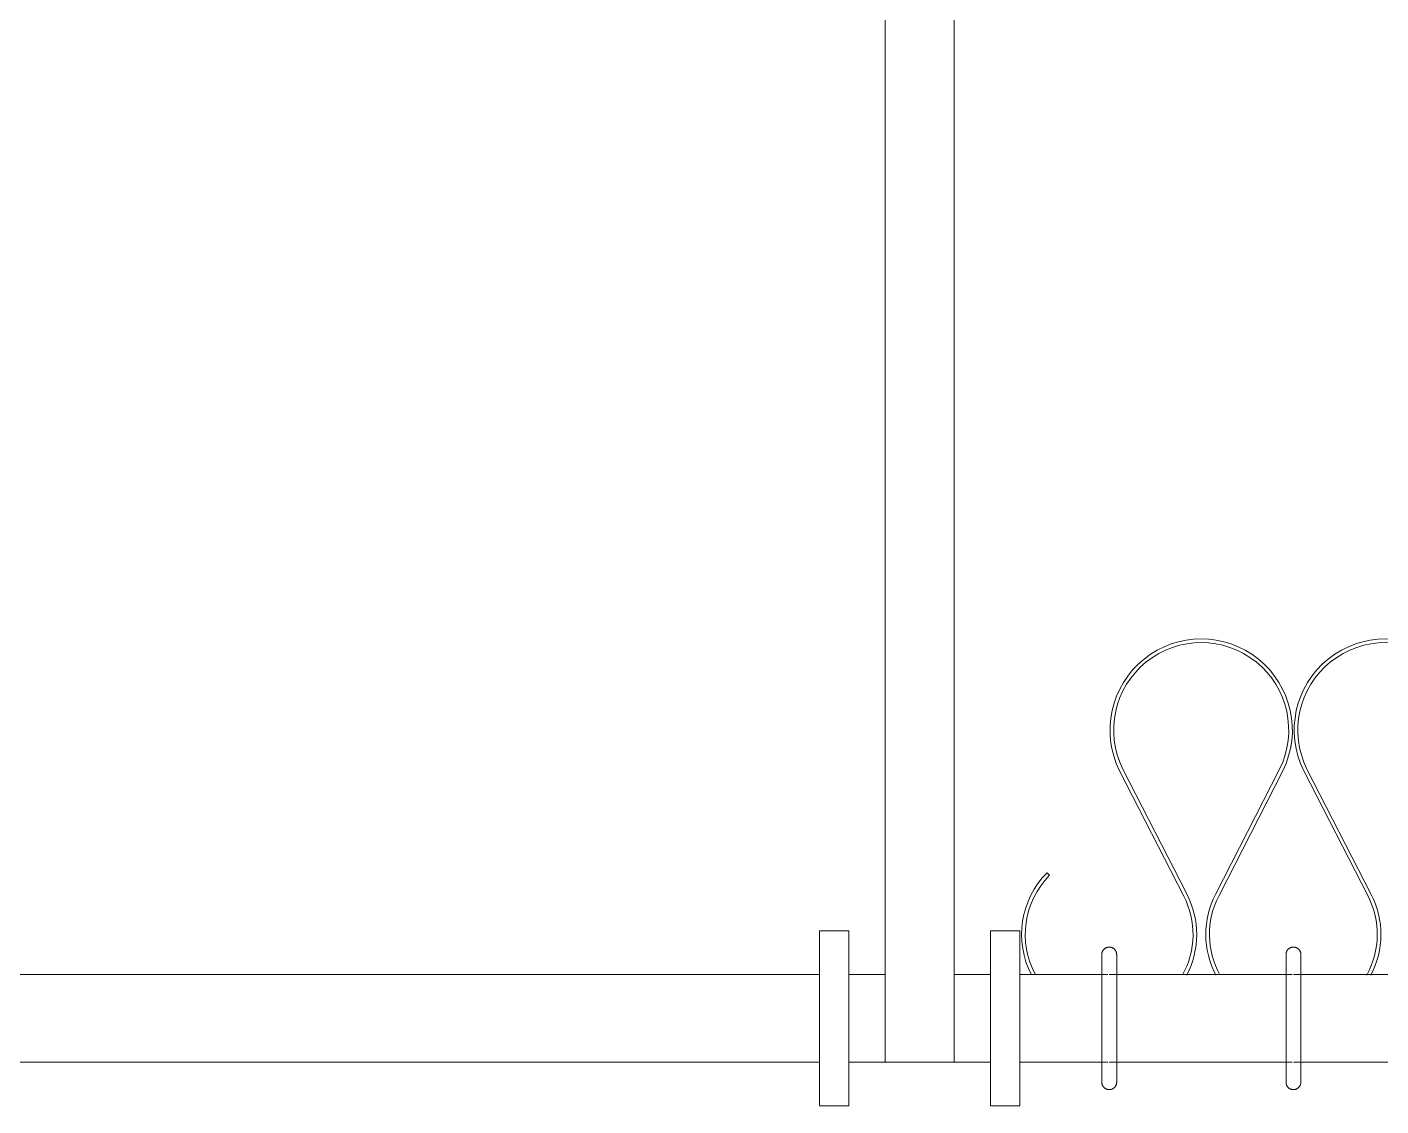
# Model space of a CAD drawing. Header units: millimetres. Extents: x -76261 to 649593, y -304265 to 60256.
# Drawn here: x 17647 to 18236, y -3559 to -3090 of the extents above; entities that cross this region are included whole.
import ezdxf

# ---------------------------------------------------------------- set-up
doc = ezdxf.new("R2010")
doc.units = ezdxf.units.MM
doc.header["$LTSCALE"] = 2000
doc.header["$MEASUREMENT"] = 0
doc.layers.get('0').update_dxf_attribs({"linetype": 'CONTINUOUS'})
doc.layers.add('Q-SPCQ', color=8, linetype='CONTINUOUS', lineweight=15)

# ---------------------------------------------------------------- blocks, each defined once
blk = doc.blocks.new('Privacy-Screen - VACH TAM-10895393-1st  FLOOR PLAN')
at = {"layer": 'Q-SPCQ'}
for p, q in [((343.24, -692.39), (343.24, -1879.69)), ((373.24, -1879.69), (373.24, -692.39)), ((343.24, -1879.69), (373.24, -1879.69))]:
    blk.add_line(p, q, dxfattribs=at)
blk = doc.blocks.new('Shower_Curtain_and_Rod_12632 - Shower Rod and Curtain Family-10672030-1st  FLOOR PLAN')
at = {"layer": 'Q-SPCQ'}
for p, q in [((914.12, 38.1), (901.42, 38.1)), ((901.42, -38.1), (901.42, 38.1)), ((914.12, 38.1), (914.12, -38.1)), ((901.42, 19.05), (227.81, 19.05)), ((930, 19.05), (914.12, 19.05)), ((391.94, -19.05), (901.42, -19.05)), ((914.12, -19.05), (930, -19.05)), ((901.42, -38.1), (914.12, -38.1))]:
    blk.add_line(p, q, dxfattribs=at)
blk = doc.blocks.new('Shower_Curtain_and_Rod_12632 - Shower Rod and Curtain Family-10951738-1st  FLOOR PLAN')
at = {"layer": 'Q-SPCQ'}
for p, q in [((71.95, 107.76), (99.93, 53.17)), ((101.34, 53.89), (73.37, 108.47)), ((141.62, 108.47), (113.69, 53.89)), ((115.11, 53.17), (143.04, 107.76)), ((152.12, 107.76), (180.09, 53.17)), ((181.51, 53.89), (153.53, 108.47)), ((41.53, 62.25), (40.41, 63.37)), ((28.57, 38.1), (15.87, 38.1)), ((15.87, -38.1), (15.87, 38.1)), ((28.57, 38.1), (28.57, -38.1)), ((64.23, 27.06), (64.23, 18.27)), ((70.71, 22.02), (70.71, 27.06)), ((144.4, 27.06), (144.4, 18.1)), ((150.87, 22.02), (150.87, 27.06)), ((15.87, 19.05), (0, 19.05)), ((66.85, 19.05), (28.57, 19.05)), ((147.02, 19.05), (67.47, 19.05)), ((227.19, 19.05), (147.64, 19.05)), ((0, -19.05), (15.87, -19.05)), ((28.57, -19.05), (66.85, -19.05)), ((64.23, -22.02), (64.23, -27.06)), ((67.47, -19.05), (147.02, -19.05)), ((70.71, -20.69), (70.71, -18.4)), ((70.71, -27.06), (70.71, -22.02)), ((144.4, -22.02), (144.4, -27.06)), ((147.64, -19.05), (227.19, -19.05)), ((150.87, -20.69), (150.87, -18.4)), ((150.87, -27.06), (150.87, -22.02)), ((15.87, -38.1), (28.57, -38.1))]:
    blk.add_line(p, q, dxfattribs=at)
at = {"layer": 'Q-SPCQ', "flags": 128}
for points in [[(64.23, 27.78), (64.23, 27.91), (64.24, 28.04), (64.26, 28.17), (64.27, 28.3), (64.3, 28.43), (64.32, 28.55), (64.36, 28.68), (64.4, 28.8), (64.44, 28.92), (64.49, 29.04), (64.54, 29.16), (64.6, 29.28), (64.66, 29.39), (64.73, 29.5), (64.8, 29.61), (64.87, 29.72), (64.95, 29.82), (65.04, 29.92), (65.12, 30.01), (65.21, 30.11), (65.31, 30.19), (65.41, 30.28), (65.51, 30.36), (65.61, 30.44), (65.72, 30.51), (65.83, 30.58), (65.94, 30.64), (66.06, 30.7), (66.18, 30.75), (66.3, 30.8), (66.42, 30.85), (66.54, 30.89), (66.67, 30.92), (66.79, 30.95), (66.92, 30.97), (67.05, 30.99), (67.18, 31.01), (67.3, 31.02), (67.43, 31.02), (67.47, 31.02)], [(67.47, 31.02), (67.6, 31.02), (67.73, 31.01), (67.86, 31), (67.98, 30.98), (68.11, 30.96), (68.24, 30.93), (68.36, 30.9), (68.49, 30.86), (68.61, 30.81), (68.73, 30.77), (68.85, 30.71), (68.96, 30.66), (69.08, 30.59), (69.19, 30.53), (69.3, 30.46), (69.4, 30.38), (69.5, 30.3), (69.6, 30.22), (69.7, 30.13), (69.79, 30.04), (69.88, 29.94), (69.96, 29.85), (70.04, 29.75), (70.12, 29.64), (70.19, 29.53), (70.26, 29.42), (70.32, 29.31), (70.38, 29.19), (70.44, 29.08), (70.49, 28.96), (70.53, 28.84), (70.57, 28.71), (70.6, 28.59), (70.63, 28.46), (70.66, 28.33), (70.68, 28.21), (70.69, 28.08), (70.7, 27.95), (70.71, 27.82), (70.71, 27.78)], [(144.4, 27.78), (144.4, 27.91), (144.41, 28.04), (144.42, 28.17), (144.44, 28.3), (144.47, 28.43), (144.49, 28.55), (144.53, 28.68), (144.57, 28.8), (144.61, 28.92), (144.66, 29.04), (144.71, 29.16), (144.77, 29.28), (144.83, 29.39), (144.9, 29.5), (144.97, 29.61), (145.04, 29.72), (145.12, 29.82), (145.2, 29.92), (145.29, 30.01), (145.38, 30.11), (145.48, 30.19), (145.58, 30.28), (145.68, 30.36), (145.78, 30.44), (145.89, 30.51), (146, 30.58), (146.11, 30.64), (146.23, 30.7), (146.34, 30.75), (146.46, 30.8), (146.59, 30.85), (146.71, 30.89), (146.83, 30.92), (146.96, 30.95), (147.09, 30.97), (147.22, 30.99), (147.34, 31.01), (147.47, 31.02), (147.6, 31.02), (147.64, 31.02)], [(147.64, 31.02), (147.77, 31.02), (147.9, 31.01), (148.02, 31), (148.15, 30.98), (148.28, 30.96), (148.41, 30.93), (148.53, 30.9), (148.66, 30.86), (148.78, 30.81), (148.9, 30.77), (149.02, 30.71), (149.13, 30.66), (149.25, 30.59), (149.36, 30.53), (149.47, 30.46), (149.57, 30.38), (149.67, 30.3), (149.77, 30.22), (149.87, 30.13), (149.96, 30.04), (150.05, 29.94), (150.13, 29.85), (150.21, 29.75), (150.29, 29.64), (150.36, 29.53), (150.43, 29.42), (150.49, 29.31), (150.55, 29.19), (150.6, 29.08), (150.65, 28.96), (150.7, 28.84), (150.74, 28.71), (150.77, 28.59), (150.8, 28.46), (150.83, 28.33), (150.85, 28.21), (150.86, 28.08), (150.87, 27.95), (150.87, 27.82), (150.87, 27.78)], [(64.23, 27.06), (64.23, 27.29), (64.23, 27.48), (64.23, 27.62), (64.23, 27.72), (64.23, 27.77), (64.23, 27.78)], [(64.23, 27.78), (64.23, 27.76), (64.23, 27.7), (64.23, 27.58), (64.23, 27.43), (64.23, 27.23), (64.23, 26.99), (64.23, 26.7), (64.23, 26.37), (64.23, 26), (64.23, 25.59), (64.23, 25.14), (64.23, 24.64), (64.23, 24.11), (64.23, 23.54), (64.23, 22.93), (64.23, 22.29), (64.23, 21.6), (64.23, 20.89), (64.23, 20.14), (64.23, 19.36), (64.23, 18.55), (64.23, 17.7), (64.23, 16.83), (64.23, 15.93), (64.23, 15.01), (64.23, 14.07), (64.23, 13.1), (64.23, 12.11), (64.23, 11.1), (64.23, 10.07), (64.23, 9.02), (64.23, 7.97), (64.23, 6.9), (64.23, 5.81), (64.23, 4.72), (64.23, 3.62), (64.23, 2.52), (64.23, 1.41), (64.23, 0.3), (64.23, -0.81), (64.23, -1.92), (64.23, -3.03), (64.23, -4.13), (64.23, -5.23), (64.23, -6.31), (64.23, -7.39), (64.23, -8.45), (64.23, -9.51), (64.23, -10.54), (64.23, -11.56), (64.23, -12.56), (64.23, -13.54), (64.23, -14.5), (64.23, -15.44), (64.23, -16.35), (64.23, -17.24), (64.23, -18.09), (64.23, -18.92), (64.23, -19.72), (64.23, -20.49), (64.23, -21.22), (64.23, -21.92), (64.23, -22.59), (64.23, -23.22), (64.23, -23.81), (64.23, -24.36), (64.23, -24.88), (64.23, -25.35), (64.23, -25.79), (64.23, -26.18), (64.23, -26.53), (64.23, -26.84), (64.23, -27.11), (64.23, -27.33), (64.23, -27.51), (64.23, -27.64), (64.23, -27.73), (64.23, -27.78), (64.23, -27.78)], [(70.71, -27.78), (70.71, -27.76), (70.71, -27.7), (70.71, -27.58), (70.71, -27.43), (70.71, -27.23), (70.71, -26.99), (70.71, -26.7), (70.71, -26.37), (70.71, -26), (70.71, -25.59), (70.71, -25.14), (70.71, -24.64), (70.71, -24.11), (70.71, -23.54), (70.71, -22.93), (70.71, -22.29), (70.71, -21.6), (70.71, -20.89), (70.71, -20.14), (70.71, -19.36), (70.71, -18.55), (70.71, -17.7), (70.71, -16.83), (70.71, -15.93), (70.71, -15.01), (70.71, -14.07), (70.71, -13.1), (70.71, -12.11), (70.71, -11.1), (70.71, -10.07), (70.71, -9.02), (70.71, -7.97), (70.71, -6.9), (70.71, -5.81), (70.71, -4.72), (70.71, -3.62), (70.71, -2.52), (70.71, -1.41), (70.71, -0.3), (70.71, 0.81), (70.71, 1.92), (70.71, 3.03), (70.71, 4.13), (70.71, 5.23), (70.71, 6.31), (70.71, 7.39), (70.71, 8.45), (70.71, 9.51), (70.71, 10.54), (70.71, 11.56), (70.71, 12.56), (70.71, 13.54), (70.71, 14.5), (70.71, 15.44), (70.71, 16.35), (70.71, 17.24), (70.71, 18.09), (70.71, 18.92), (70.71, 19.72), (70.71, 20.49), (70.71, 21.22), (70.71, 21.92), (70.71, 22.59), (70.71, 23.22), (70.71, 23.81), (70.71, 24.36), (70.71, 24.88), (70.71, 25.35), (70.71, 25.79), (70.71, 26.18), (70.71, 26.53), (70.71, 26.84), (70.71, 27.11), (70.71, 27.33), (70.71, 27.51), (70.71, 27.64), (70.71, 27.73), (70.71, 27.78), (70.71, 27.78)], [(70.71, 27.78), (70.71, 27.76), (70.71, 27.7), (70.71, 27.58), (70.71, 27.43), (70.71, 27.23), (70.71, 27.06)], [(144.4, 27.06), (144.4, 27.29), (144.4, 27.48), (144.4, 27.62), (144.4, 27.72), (144.4, 27.77), (144.4, 27.78)], [(144.4, 27.78), (144.4, 27.76), (144.4, 27.7), (144.4, 27.58), (144.4, 27.43), (144.4, 27.23), (144.4, 26.99), (144.4, 26.7), (144.4, 26.37), (144.4, 26), (144.4, 25.59), (144.4, 25.14), (144.4, 24.64), (144.4, 24.11), (144.4, 23.54), (144.4, 22.93), (144.4, 22.29), (144.4, 21.6), (144.4, 20.89), (144.4, 20.14), (144.4, 19.36), (144.4, 18.55), (144.4, 17.7), (144.4, 16.83), (144.4, 15.93), (144.4, 15.01), (144.4, 14.07), (144.4, 13.1), (144.4, 12.11), (144.4, 11.1), (144.4, 10.07), (144.4, 9.02), (144.4, 7.97), (144.4, 6.9), (144.4, 5.81), (144.4, 4.72), (144.4, 3.62), (144.4, 2.52), (144.4, 1.41), (144.4, 0.3), (144.4, -0.81), (144.4, -1.92), (144.4, -3.03), (144.4, -4.13), (144.4, -5.23), (144.4, -6.31), (144.4, -7.39), (144.4, -8.45), (144.4, -9.51), (144.4, -10.54), (144.4, -11.56), (144.4, -12.56), (144.4, -13.54), (144.4, -14.5), (144.4, -15.44), (144.4, -16.35), (144.4, -17.24), (144.4, -18.09), (144.4, -18.92), (144.4, -19.72), (144.4, -20.49), (144.4, -21.22), (144.4, -21.92), (144.4, -22.59), (144.4, -23.22), (144.4, -23.81), (144.4, -24.36), (144.4, -24.88), (144.4, -25.35), (144.4, -25.79), (144.4, -26.18), (144.4, -26.53), (144.4, -26.84), (144.4, -27.11), (144.4, -27.33), (144.4, -27.51), (144.4, -27.64), (144.4, -27.73), (144.4, -27.78), (144.4, -27.78)], [(150.87, -27.78), (150.87, -27.76), (150.87, -27.7), (150.87, -27.58), (150.87, -27.43), (150.87, -27.23), (150.87, -26.99), (150.87, -26.7), (150.87, -26.37), (150.87, -26), (150.87, -25.59), (150.87, -25.14), (150.87, -24.64), (150.87, -24.11), (150.87, -23.54), (150.87, -22.93), (150.87, -22.29), (150.87, -21.6), (150.87, -20.89), (150.87, -20.14), (150.87, -19.36), (150.87, -18.55), (150.87, -17.7), (150.87, -16.83), (150.87, -15.93), (150.87, -15.01), (150.87, -14.07), (150.87, -13.1), (150.87, -12.11), (150.87, -11.1), (150.87, -10.07), (150.87, -9.02), (150.87, -7.97), (150.87, -6.9), (150.87, -5.81), (150.87, -4.72), (150.87, -3.62), (150.87, -2.52), (150.87, -1.41), (150.87, -0.3), (150.87, 0.81), (150.87, 1.92), (150.87, 3.03), (150.87, 4.13), (150.87, 5.23), (150.87, 6.31), (150.87, 7.39), (150.87, 8.45), (150.87, 9.51), (150.87, 10.54), (150.87, 11.56), (150.87, 12.56), (150.87, 13.54), (150.87, 14.5), (150.87, 15.44), (150.87, 16.35), (150.87, 17.24), (150.87, 18.09), (150.87, 18.92), (150.87, 19.72), (150.87, 20.49), (150.87, 21.22), (150.87, 21.92), (150.87, 22.59), (150.87, 23.22), (150.87, 23.81), (150.87, 24.36), (150.87, 24.88), (150.87, 25.35), (150.87, 25.79), (150.87, 26.18), (150.87, 26.53), (150.87, 26.84), (150.87, 27.11), (150.87, 27.33), (150.87, 27.51), (150.87, 27.64), (150.87, 27.73), (150.87, 27.78), (150.87, 27.78)], [(150.87, 27.78), (150.87, 27.76), (150.87, 27.7), (150.87, 27.58), (150.87, 27.43), (150.87, 27.23), (150.87, 27.06)], [(64.23, -27.78), (64.23, -27.76), (64.23, -27.7), (64.23, -27.58), (64.23, -27.43), (64.23, -27.23), (64.23, -27.06)], [(67.47, -31.02), (67.34, -31.02), (67.21, -31.01), (67.08, -31), (66.95, -30.98), (66.83, -30.96), (66.7, -30.93), (66.57, -30.9), (66.45, -30.86), (66.33, -30.81), (66.21, -30.77), (66.09, -30.71), (65.97, -30.66), (65.86, -30.59), (65.75, -30.53), (65.64, -30.46), (65.54, -30.38), (65.43, -30.3), (65.33, -30.22), (65.24, -30.13), (65.15, -30.04), (65.06, -29.94), (64.97, -29.85), (64.89, -29.75), (64.82, -29.64), (64.75, -29.53), (64.68, -29.42), (64.61, -29.31), (64.56, -29.19), (64.5, -29.08), (64.45, -28.96), (64.41, -28.84), (64.37, -28.71), (64.33, -28.59), (64.3, -28.46), (64.28, -28.33), (64.26, -28.21), (64.25, -28.08), (64.24, -27.95), (64.23, -27.82), (64.23, -27.78)], [(70.71, -27.78), (70.7, -27.91), (70.7, -28.04), (70.68, -28.17), (70.66, -28.3), (70.64, -28.43), (70.61, -28.55), (70.58, -28.68), (70.54, -28.8), (70.5, -28.92), (70.45, -29.04), (70.4, -29.16), (70.34, -29.28), (70.28, -29.39), (70.21, -29.5), (70.14, -29.61), (70.06, -29.72), (69.99, -29.82), (69.9, -29.92), (69.81, -30.01), (69.72, -30.11), (69.63, -30.19), (69.53, -30.28), (69.43, -30.36), (69.33, -30.44), (69.22, -30.51), (69.11, -30.58), (68.99, -30.64), (68.88, -30.7), (68.76, -30.75), (68.64, -30.8), (68.52, -30.85), (68.4, -30.89), (68.27, -30.92), (68.15, -30.95), (68.02, -30.97), (67.89, -30.99), (67.76, -31.01), (67.63, -31.02), (67.5, -31.02), (67.47, -31.02)], [(70.71, -27.06), (70.71, -27.29), (70.71, -27.48), (70.71, -27.62), (70.71, -27.72), (70.71, -27.77), (70.71, -27.78)], [(144.4, -27.78), (144.4, -27.76), (144.4, -27.7), (144.4, -27.58), (144.4, -27.43), (144.4, -27.23), (144.4, -27.06)], [(147.64, -31.02), (147.51, -31.02), (147.38, -31.01), (147.25, -31), (147.12, -30.98), (146.99, -30.96), (146.87, -30.93), (146.74, -30.9), (146.62, -30.86), (146.5, -30.81), (146.38, -30.77), (146.26, -30.71), (146.14, -30.66), (146.03, -30.59), (145.92, -30.53), (145.81, -30.46), (145.7, -30.38), (145.6, -30.3), (145.5, -30.22), (145.41, -30.13), (145.32, -30.04), (145.23, -29.94), (145.14, -29.85), (145.06, -29.75), (144.99, -29.64), (144.91, -29.53), (144.85, -29.42), (144.78, -29.31), (144.72, -29.19), (144.67, -29.08), (144.62, -28.96), (144.58, -28.84), (144.54, -28.71), (144.5, -28.59), (144.47, -28.46), (144.45, -28.33), (144.43, -28.21), (144.41, -28.08), (144.4, -27.95), (144.4, -27.82), (144.4, -27.78)], [(150.87, -27.78), (150.87, -27.91), (150.86, -28.04), (150.85, -28.17), (150.83, -28.3), (150.81, -28.43), (150.78, -28.55), (150.75, -28.68), (150.71, -28.8), (150.67, -28.92), (150.62, -29.04), (150.57, -29.16), (150.51, -29.28), (150.45, -29.39), (150.38, -29.5), (150.31, -29.61), (150.23, -29.72), (150.15, -29.82), (150.07, -29.92), (149.98, -30.01), (149.89, -30.11), (149.8, -30.19), (149.7, -30.28), (149.6, -30.36), (149.49, -30.44), (149.39, -30.51), (149.28, -30.58), (149.16, -30.64), (149.05, -30.7), (148.93, -30.75), (148.81, -30.8), (148.69, -30.85), (148.57, -30.89), (148.44, -30.92), (148.31, -30.95), (148.19, -30.97), (148.06, -30.99), (147.93, -31.01), (147.8, -31.02), (147.67, -31.02), (147.64, -31.02)], [(150.87, -27.06), (150.87, -27.29), (150.87, -27.48), (150.87, -27.62), (150.87, -27.72), (150.87, -27.77), (150.87, -27.78)]]:
    blk.add_lwpolyline(points, dxfattribs=at)
at = {"layer": 'Q-SPCQ'}
for centre, radius, start, end in [((107.49, 125.41), 39.69, 333.58524, 206.4156), ((187.66, 125.41), 39.69, 333.58524, 206.4156), ((107.49, 125.41), 38.1, 333.59924, 206.40076), ((187.66, 125.41), 38.1, 333.59924, 206.40076), ((67.43, 36.51), 38.1, 135.17257, 207.41607), ((67.43, 36.51), 36.51, 135.18007, 208.65388), ((67.43, 36.51), 36.51, 331.13443, 27.13532), ((67.43, 36.51), 38.1, 332.39811, 27.13532), ((147.6, 36.51), 38.1, 152.86468, 207.59284), ((147.6, 36.51), 36.51, 152.86379, 208.85518), ((147.6, 36.51), 36.51, 331.06567, 27.13532), ((147.6, 36.51), 38.1, 332.32723, 27.13532)]:
    blk.add_arc(centre, radius, start, end, dxfattribs=at)
blk = doc.blocks.new('Xrexf_Office')
at = {"layer": 'Q-SPCQ'}
for name, p in [('Privacy-Screen - VACH TAM-10895393-1st  FLOOR PLAN', (17676.76, -1660.71)), ('Shower_Curtain_and_Rod_12632 - Shower Rod and Curtain Family-10672030-1st  FLOOR PLAN', (17090, -3521.35)), ('Shower_Curtain_and_Rod_12632 - Shower Rod and Curtain Family-10951738-1st  FLOOR PLAN', (18050, -3521.35))]:
    blk.add_blockref(name, p, dxfattribs=at)

msp = doc.modelspace()

# ---------------------------------------------------------------- block references
at = {"linetype": 'ByBlock'}
msp.add_blockref('Xrexf_Office', (0, 0), dxfattribs=at)

doc.saveas('drawing.dxf')
